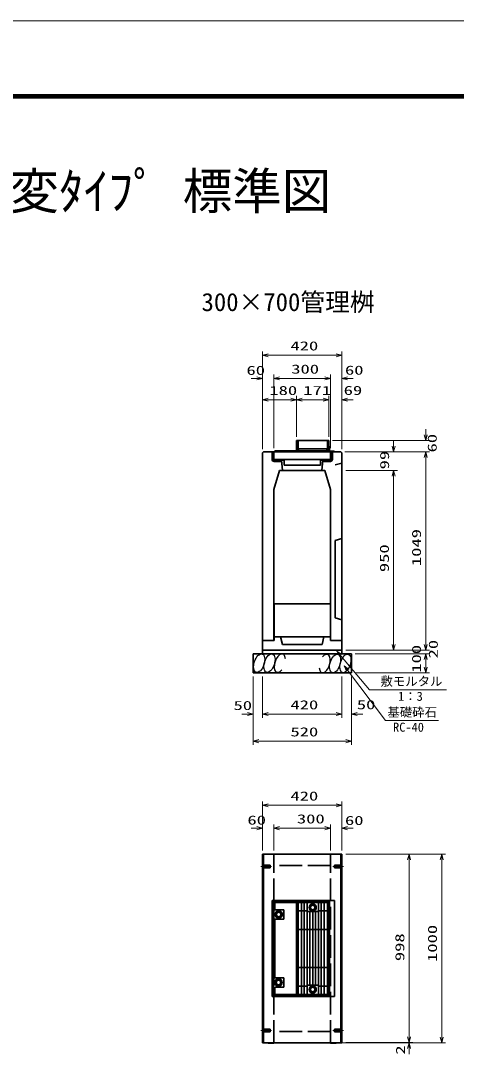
# Model space of a CAD drawing. Units: millimetres on the paper. Extents: x 0 to 842, y 1 to 595.
# Drawn here: x 443.2 to 558.6, y 320.9 to 594.5 of the extents above; entities that cross this region are included whole.
import ezdxf
from ezdxf.enums import TextEntityAlignment as Align

# ---------------------------------------------------------------- set-up
doc = ezdxf.new("R2010")
doc.units = ezdxf.units.MM
doc.linetypes.add('CHAIN', pattern=[18.5, 12, -1.5, 3.5, -1.5])
doc.linetypes.add('DASHED', pattern=[7.5, 6, -1.5])
for name, color, linetype, lineweight in [('D-BMK（構造物基準線）', 2, 'CHAIN', 18), ('D-STR-DIM（寸法）', 7, 'Continuous', 13), ('D-STR-HTXT(均しCON-旗)', 7, 'Continuous', 13), ('D-STR-HTXT(基礎砕石-旗)', 7, 'Continuous', 13), ('D-STR-STRF(グリ)', 7, 'Continuous', 25), ('D-STR（構造物）', 1, 'Continuous', 35), ('D-TTL-LINE（区切線）', 1, 'Continuous', 35), ('D-TTL（外枠）', 2, 'Continuous', 140)]:
    doc.layers.add(name, color=color, linetype=linetype, lineweight=lineweight)
doc.layers.add('D-STR-TXT(文字)', color=7, linetype='Continuous')
doc.styles.add('ＭＳ ゴシック', font='')
doc.styles.get('ＭＳ ゴシック').set_extended_font_data('MS Gothic')

# ---------------------------------------------------------------- blocks, each defined once
blk = doc.blocks.new('_Open30@@SfigorgFlag@@4')
at = {"color": 7, "linetype": 'Continuous', "lineweight": 13}
for p, q in [((-1, 0.2679), (0, 0)), ((0, 0), (-1, -0.2679)), ((0, 0), (-1, 0))]:
    blk.add_line(p, q, dxfattribs=at)

msp = doc.modelspace()

# ---------------------------------------------------------------- linework, layer by layer
at = {"layer": 'D-BMK（構造物基準線）'}
for p, q in [((506.828, 370.592), (509.677, 370.592)), ((528.752, 370.592), (525.902, 370.592)), ((506.828, 327.192), (509.677, 327.192)), ((528.752, 327.192), (525.902, 327.192))]:
    msp.add_line(p, q, dxfattribs=at)
at = {"layer": 'D-STR-DIM（寸法）'}
for p, q in [((507.29, 499.262), (507.29, 506.952)), ((528.29, 499.262), (528.29, 506.952)), ((508.79, 505.952), (526.79, 505.952)), ((507.29, 488.798), (507.29, 500.805)), ((510.29, 489.043), (510.29, 500.805)), ((510.29, 481.377), (510.29, 500.805)), ((525.29, 481.352), (525.29, 500.805)), ((525.29, 489.043), (525.29, 500.805)), ((528.29, 488.798), (528.29, 500.805)), ((505.79, 499.805), (504.29, 499.805)), ((511.79, 499.805), (513.29, 499.805)), ((511.79, 499.805), (523.79, 499.805)), ((523.79, 499.805), (522.29, 499.805)), ((529.79, 499.805), (531.29, 499.805)), ((507.29, 481.107), (507.29, 495.152)), ((508.79, 494.152), (514.79, 494.152)), ((516.29, 484.352), (516.29, 495.152)), ((516.29, 484.352), (516.29, 495.152)), ((517.79, 494.152), (523.34, 494.152)), ((523.34, 494.152), (521.84, 494.152)), ((524.84, 484.352), (524.84, 495.152)), ((524.84, 484.352), (524.84, 495.152)), ((528.29, 481.107), (528.29, 495.152)), ((529.79, 494.152), (531.29, 494.152)), ((550.492, 484.852), (550.492, 486.352)), ((525.84, 483.352), (551.492, 483.352)), ((541.994, 481.852), (541.994, 483.352)), ((529.04, 480.352), (542.994, 480.352)), ((530.04, 480.352), (551.492, 480.352)), ((530.04, 480.352), (551.492, 480.352)), ((550.492, 429.402), (550.492, 478.852)), ((550.492, 478.852), (550.492, 477.352)), ((529.29, 475.402), (542.994, 475.402)), ((529.29, 475.402), (542.994, 475.402)), ((541.994, 429.402), (541.994, 473.902)), ((541.994, 473.902), (541.994, 472.402)), ((550.492, 429.402), (550.492, 430.902)), ((529.29, 427.902), (551.492, 427.902)), ((529.29, 427.902), (542.994, 427.902)), ((529.29, 427.902), (551.492, 427.902)), ((531.79, 426.902), (551.492, 426.902)), ((531.79, 426.902), (551.492, 426.902)), ((550.492, 423.402), (550.492, 425.402)), ((550.492, 425.402), (550.492, 423.902)), ((531.79, 421.902), (551.492, 421.902)), ((504.79, 420.902), (504.79, 409.935)), ((504.79, 419.902), (504.79, 402.778)), ((507.29, 420.902), (507.29, 409.935)), ((507.29, 420.902), (507.29, 409.935)), ((528.29, 420.902), (528.29, 409.935)), ((528.29, 419.902), (528.29, 409.935)), ((530.79, 420.902), (530.79, 409.935)), ((530.79, 419.902), (530.79, 402.778)), ((503.29, 410.935), (501.79, 410.935)), ((508.79, 410.935), (526.79, 410.935)), ((508.79, 410.935), (510.29, 410.935)), ((526.79, 410.935), (525.29, 410.935)), ((532.29, 410.935), (533.79, 410.935)), ((506.29, 403.778), (529.29, 403.778)), ((507.29, 381.739), (507.29, 387.789)), ((508.79, 386.789), (526.79, 386.789)), ((528.29, 381.769), (528.29, 387.789)), ((505.79, 380.739), (504.29, 380.739)), ((507.29, 374.842), (507.29, 381.739)), ((510.29, 374.842), (510.29, 381.739)), ((510.29, 374.894), (510.29, 381.739)), ((511.79, 380.739), (523.79, 380.739)), ((511.79, 380.739), (513.29, 380.739)), ((523.79, 380.739), (522.29, 380.739)), ((525.29, 374.842), (525.29, 381.739)), ((525.29, 374.842), (525.29, 381.739)), ((528.29, 374.812), (528.29, 381.739)), ((529.79, 380.739), (531.29, 380.739)), ((529.29, 373.872), (547.078, 373.872)), ((546.078, 325.472), (546.078, 372.372)), ((547.078, 373.872), (555.718, 373.872)), ((554.718, 325.372), (554.718, 372.372)), ((546.078, 325.472), (546.078, 326.972)), ((528.04, 323.872), (547.078, 323.872)), ((529.29, 323.972), (547.078, 323.972)), ((529.29, 323.972), (547.078, 323.972)), ((544.641, 323.872), (555.718, 323.872)), ((546.078, 322.372), (546.078, 320.872))]:
    msp.add_line(p, q, dxfattribs=at)
at = {"layer": 'D-STR-HTXT(均しCON-旗)'}
for p, q in [((535.574, 417.388), (527.926, 426.427)), ((556.017, 417.388), (535.574, 417.388))]:
    msp.add_line(p, q, dxfattribs=at)
at = {"layer": 'D-STR-HTXT(基礎砕石-旗)'}
for p, q in [((539.808, 409.205), (529.804, 422.531)), ((553.911, 409.205), (539.808, 409.205))]:
    msp.add_line(p, q, dxfattribs=at)
at = {"layer": 'D-STR-STRF(グリ)'}
for centre, major_axis in [((506.384, 424.426), (0.79, 2.421)), ((509.106, 424.426), (0.79, 2.421)), ((526.494, 424.345), (-0.771, -2.427)), ((529.215, 424.366), (-0.771, -2.427))]:
    msp.add_ellipse(centre, major_axis=major_axis, ratio=0.5139, dxfattribs=at)
for centre, major_axis in [((511.846, 424.426), (0.79, 2.421)), ((523.753, 424.323), (-0.771, -2.427))]:
    msp.add_ellipse(centre, major_axis=major_axis, ratio=0.5139, start_param=5.3575563, end_param=10.3750652, dxfattribs=at)
at = {"layer": 'D-STR（構造物）'}
for p, q in [((524.84, 483.352), (516.29, 483.352)), ((516.29, 483.352), (516.29, 480.377)), ((516.59, 483.352), (516.59, 480.377)), ((524.44, 483.327), (516.69, 483.327)), ((516.69, 483.327), (516.69, 481.127)), ((524.44, 481.127), (524.44, 483.327)), ((524.54, 483.352), (524.54, 480.377)), ((524.84, 480.377), (524.84, 483.352)), ((524.89, 481.877), (524.84, 481.877)), ((524.99, 480.727), (524.99, 481.777)), ((507.54, 480.352), (507.29, 480.107)), ((507.29, 480.107), (507.29, 426.902)), ((507.54, 480.352), (528.04, 480.352)), ((509.79, 480.352), (509.79, 478.402)), ((510.09, 478.452), (510.09, 480.352)), ((510.29, 480.377), (526.34, 480.377)), ((510.29, 478.377), (510.29, 480.377)), ((516.29, 480.602), (510.515, 480.602)), ((510.515, 480.602), (510.515, 480.377)), ((516.59, 480.677), (524.54, 480.677)), ((516.69, 481.127), (524.44, 481.127)), ((516.84, 480.677), (516.84, 481.127)), ((524.29, 480.677), (524.29, 481.127)), ((526.24, 480.527), (525.19, 480.527)), ((525.29, 480.377), (525.29, 478.377)), ((525.49, 478.452), (525.49, 480.352)), ((525.79, 480.352), (525.79, 478.402)), ((526.34, 480.377), (526.34, 480.427)), ((528.04, 480.352), (528.29, 480.107)), ((528.29, 480.107), (528.29, 426.902)), ((525.29, 478.377), (510.29, 478.377)), ((510.34, 477.852), (512.29, 477.852)), ((512.715, 478.152), (510.39, 478.152)), ((512.29, 477.852), (512.29, 478.152)), ((512.34, 478.152), (512.59, 475.402)), ((512.715, 478.152), (512.715, 478.377)), ((512.965, 476.877), (512.965, 478.377)), ((522.615, 476.877), (512.965, 476.877)), ((522.615, 478.377), (522.615, 476.877)), ((522.865, 478.152), (522.865, 478.377)), ((525.193, 478.152), (522.865, 478.152)), ((523.24, 478.152), (522.99, 475.402)), ((523.29, 478.152), (523.29, 477.852)), ((523.29, 477.852), (525.24, 477.852)), ((525.065, 478.377), (525.065, 478.152)), ((526.54, 476.902), (528.29, 477.402)), ((510.29, 470.402), (511.79, 475.402)), ((523.79, 475.402), (511.79, 475.402)), ((525.29, 470.402), (523.79, 475.402)), ((510.29, 470.402), (510.29, 430.402)), ((525.29, 470.402), (525.29, 430.402)), ((526.54, 456.902), (528.29, 457.402)), ((526.54, 456.902), (526.54, 436.402)), ((510.34, 440.152), (510.34, 430.402)), ((510.34, 440.152), (525.24, 440.152)), ((525.24, 440.152), (525.24, 430.402)), ((526.54, 436.402), (528.29, 435.902)), ((507.29, 430.402), (510.34, 430.402)), ((507.29, 430.402), (510.29, 430.402)), ((510.34, 431.402), (525.24, 431.402)), ((512.54, 429.402), (512.04, 431.402)), ((523.04, 429.402), (523.54, 431.402)), ((525.24, 430.402), (528.29, 430.402)), ((528.29, 430.402), (525.29, 430.402)), ((504.79, 426.902), (530.79, 426.902)), ((504.79, 426.902), (504.79, 421.902)), ((507.29, 427.902), (528.29, 427.902)), ((512.54, 429.402), (523.04, 429.402)), ((530.79, 426.902), (530.79, 421.902)), ((504.79, 421.902), (530.79, 421.902)), ((507.29, 323.942), (507.29, 373.842)), ((528.29, 373.842), (507.29, 373.842)), ((507.54, 323.942), (507.54, 373.842)), ((528.04, 323.942), (528.04, 373.842)), ((528.29, 323.942), (528.29, 373.842)), ((507.29, 370.942), (509.29, 370.942)), ((507.29, 370.242), (509.29, 370.242)), ((509.29, 370.242), (509.29, 370.942)), ((528.29, 370.942), (526.29, 370.942)), ((526.29, 370.242), (526.29, 370.942)), ((528.29, 370.242), (526.29, 370.242)), ((509.79, 361.567), (509.79, 336.217)), ((525.79, 361.567), (509.79, 361.567)), ((510.09, 361.267), (510.09, 336.517)), ((516.29, 361.267), (510.09, 361.267)), ((516.29, 361.567), (516.29, 336.217)), ((526.34, 361.567), (516.29, 361.567)), ((516.59, 361.567), (516.59, 336.217)), ((524.54, 361.267), (516.59, 361.267)), ((524.54, 336.517), (524.54, 361.567)), ((524.84, 361.567), (524.84, 336.217)), ((524.99, 336.217), (524.99, 361.567)), ((526.34, 336.217), (526.34, 361.567)), ((510.57, 359.142), (510.57, 361.067)), ((516.29, 361.067), (510.57, 361.067)), ((512.92, 359.142), (510.57, 359.142)), ((511.213, 358.492), (510.867, 357.892)), ((511.906, 358.492), (511.213, 358.492)), ((512.253, 357.892), (511.906, 358.492)), ((512.92, 356.642), (512.92, 359.142)), ((516.69, 361.067), (516.69, 336.717)), ((524.44, 361.067), (516.69, 361.067)), ((516.69, 358.892), (519.065, 358.892)), ((517.565, 361.067), (517.565, 336.717)), ((518.315, 336.717), (518.315, 361.067)), ((519.065, 361.067), (519.065, 336.717)), ((519.065, 358.642), (522.065, 358.642)), ((519.815, 358.642), (519.815, 339.142)), ((519.872, 359.742), (520.218, 360.342)), ((520.218, 359.142), (519.872, 359.742)), ((520.218, 360.342), (520.911, 360.342)), ((520.911, 359.142), (520.218, 359.142)), ((520.565, 339.142), (520.565, 358.642)), ((520.911, 360.342), (521.258, 359.742)), ((521.258, 359.742), (520.911, 359.142)), ((521.315, 358.642), (521.315, 339.142)), ((522.065, 361.067), (522.065, 336.717)), ((522.065, 358.892), (524.44, 358.892)), ((522.815, 336.717), (522.815, 361.067)), ((523.565, 361.067), (523.565, 336.717)), ((524.44, 336.717), (524.44, 361.067)), ((510.515, 341.142), (510.515, 356.642)), ((510.515, 356.642), (512.92, 356.642)), ((510.867, 357.892), (511.213, 357.292)), ((511.213, 357.292), (511.906, 357.292)), ((511.906, 357.292), (512.253, 357.892)), ((524.44, 353.892), (516.69, 353.892)), ((524.44, 343.892), (516.69, 343.892)), ((512.92, 341.142), (510.515, 341.142)), ((511.158, 340.492), (510.812, 339.892)), ((510.812, 339.892), (511.158, 339.292)), ((511.851, 340.492), (511.158, 340.492)), ((512.198, 339.892), (511.851, 340.492)), ((511.851, 339.292), (512.198, 339.892)), ((512.92, 338.642), (512.92, 341.142)), ((510.57, 336.717), (510.57, 338.642)), ((510.57, 338.642), (512.92, 338.642)), ((510.57, 336.717), (516.29, 336.717)), ((511.158, 339.292), (511.851, 339.292)), ((519.065, 338.892), (516.69, 338.892)), ((516.69, 336.717), (524.44, 336.717)), ((522.065, 339.142), (519.065, 339.142)), ((520.218, 338.642), (519.872, 338.042)), ((519.872, 338.042), (520.218, 337.442)), ((520.911, 338.642), (520.218, 338.642)), ((520.218, 337.442), (520.911, 337.442)), ((521.258, 338.042), (520.911, 338.642)), ((520.911, 337.442), (521.258, 338.042)), ((524.44, 338.892), (522.065, 338.892)), ((509.79, 336.217), (525.79, 336.217)), ((510.09, 336.517), (516.29, 336.517)), ((516.29, 336.217), (526.34, 336.217)), ((524.54, 336.517), (516.59, 336.517)), ((507.29, 327.542), (509.29, 327.542)), ((507.29, 326.842), (509.29, 326.842)), ((509.29, 327.542), (509.29, 326.842)), ((528.29, 327.542), (526.29, 327.542)), ((526.29, 327.542), (526.29, 326.842)), ((528.29, 326.842), (526.29, 326.842)), ((528.29, 323.942), (507.29, 323.942)), ((508.79, 323.842), (508.69, 323.942)), ((510.29, 323.842), (508.79, 323.842)), ((510.29, 323.842), (510.39, 323.942)), ((525.29, 323.842), (525.19, 323.942)), ((525.29, 323.842), (526.79, 323.842)), ((526.79, 323.842), (526.89, 323.942))]:
    msp.add_line(p, q, dxfattribs=at)
at = {"layer": 'D-STR（構造物）', "linetype": 'DASHED'}
for p, q in [((510.29, 323.942), (510.29, 373.842)), ((525.29, 323.942), (525.29, 373.842)), ((525.29, 370.842), (510.39, 370.842)), ((525.29, 326.942), (510.39, 326.942))]:
    msp.add_line(p, q, dxfattribs=at)
at = {"layer": 'D-STR（構造物）'}
for centre, radius in [((511.56, 357.892), 0.95), ((511.56, 357.892), 0.6), ((520.565, 359.742), 0.95), ((520.565, 359.742), 0.6), ((511.505, 339.892), 0.95), ((511.505, 339.892), 0.6), ((520.565, 338.042), 0.95), ((520.565, 338.042), 0.6)]:
    msp.add_circle(centre, radius, dxfattribs=at)
for centre, radius, start, end in [((524.89, 481.777), 0.1, 0, 90), ((525.19, 480.727), 0.2, 180, 270), ((526.24, 480.427), 0.1, 0, 90), ((510.34, 478.402), 0.55, 180, 270), ((510.39, 478.452), 0.3, 180, 270), ((525.19, 478.452), 0.3, 270.63559, 359.99998), ((525.24, 478.402), 0.55, 269.99995, 359.99995)]:
    msp.add_arc(centre, radius, start, end, dxfattribs=at)
at = {"layer": 'D-TTL-LINE（区切線）', "color": 7, "lineweight": 18}
msp.add_line((841.5, 594.51), (0.5, 594.51), dxfattribs=at)
at = {"layer": 'D-TTL（外枠）'}
msp.add_line((821.4, 574.41), (20.6, 574.41), dxfattribs=at)

# ---------------------------------------------------------------- block references
at = {"layer": 'D-STR-DIM（寸法）', "xscale": 1.5, "yscale": 1.5}
for p, rotation in [((507.29, 505.952), 180), ((510.29, 499.805), 180), ((510.29, 499.805), 180), ((528.29, 499.805), 180), ((507.29, 494.152), 180), ((516.29, 494.152), 180), ((528.29, 494.152), 180), ((550.492, 483.352), 270), ((541.994, 480.352), 270), ((550.492, 480.352), 90), ((550.492, 480.352), 90), ((541.994, 475.402), 90), ((541.994, 475.402), 90), ((541.994, 427.902), 270), ((550.492, 427.902), 270), ((550.492, 427.902), 270), ((550.492, 426.902), 90), ((550.492, 426.902), 90), ((550.492, 421.902), 270), ((507.29, 410.935), 180), ((507.29, 410.935), 180), ((530.79, 410.935), 180), ((504.79, 403.778), 180), ((507.29, 386.789), 180), ((510.29, 380.739), 180), ((510.29, 380.739), 180), ((528.29, 380.739), 180), ((546.078, 373.872), 90), ((554.718, 373.872), 90), ((546.078, 323.972), 270), ((546.078, 323.972), 270), ((546.078, 323.872), 90), ((554.718, 323.872), 270)]:
    msp.add_blockref('_Open30@@SfigorgFlag@@4', p, dxfattribs=dict(at, rotation=rotation))
for p in [(528.29, 505.952), (507.29, 499.805), (525.29, 499.805), (525.29, 499.805), (516.29, 494.152), (524.84, 494.152), (524.84, 494.152), (504.79, 410.935), (528.29, 410.935), (528.29, 410.935), (530.79, 403.778), (528.29, 386.789), (507.29, 380.739), (525.29, 380.739), (525.29, 380.739)]:
    msp.add_blockref('_Open30@@SfigorgFlag@@4', p, dxfattribs=at)
at = {"layer": 'D-STR-HTXT(均しCON-旗)', "xscale": 1.5, "yscale": 1.5, "rotation": 130.23516}
msp.add_blockref('_Open30@@SfigorgFlag@@4', (526.957, 427.573), dxfattribs=at)
at = {"layer": 'D-STR-HTXT(基礎砕石-旗)', "xscale": 1.5, "yscale": 1.5, "rotation": 126.89552}
msp.add_blockref('_Open30@@SfigorgFlag@@4', (528.903, 423.731), dxfattribs=at)

# ---------------------------------------------------------------- texts
at = {"layer": 'D-STR-DIM（寸法）', "style": 'ＭＳ ゴシック', "width": 1.5}
for s, p in [('420', (514.665, 506.49)), ('60', (503.025, 500.019)), ('300', (514.873, 500.343)), ('60', (529.109, 500.066)), ('180', (509.081, 494.69)), ('171', (518.065, 494.69)), ('69', (528.764, 494.71)), ('50', (499.592, 411.302)), ('420', (514.665, 411.473)), ('50', (532.241, 411.51)), ('520', (514.665, 404.315)), ('420', (514.665, 387.326)), ('60', (503.275, 380.957)), ('300', (516.373, 381.276)), ('60', (529.109, 380.863))]:
    msp.add_text(s, height=2.405, dxfattribs=at).set_placement(p, align=Align.BOTTOM_LEFT)
for s, p in [('60', (554.123, 480.21)), ('99', (541.503, 475.724)), ('1049', (549.955, 450.123)), ('950', (541.457, 448.527)), ('20', (554.407, 425.684)), ('100', (549.955, 421.902)), ('1000', (554.181, 345.331)), ('998', (545.541, 345.547)), ('2', (545.716, 320.784))]:
    msp.add_text(s, height=2.405, rotation=90, dxfattribs=at).set_placement(p, align=Align.BOTTOM_LEFT)
at = {"layer": 'D-STR-HTXT(均しCON-旗)', "style": 'ＭＳ ゴシック'}
for s, p in [('敷モルタル', (538.516, 417.71)), ('1：3', (543.163, 413.737))]:
    msp.add_text(s, height=2.405, dxfattribs=at).set_placement(p, align=Align.BOTTOM_LEFT)
at = {"layer": 'D-STR-HTXT(基礎砕石-旗)', "style": 'ＭＳ ゴシック'}
for s, p in [('基礎砕石', (540.343, 409.54)), ('RC-40', (541.831, 405.554))]:
    msp.add_text(s, height=2.405, dxfattribs=at).set_placement(p, align=Align.BOTTOM_LEFT)
at = {"layer": 'D-STR-TXT(文字)', "style": 'ＭＳ ゴシック'}
for s, height, p in [('自転車に優しい側溝 可変ﾀｲﾌﾟ 標準図', 9.619, (302.483, 541.728)), ('300×700管理桝', 4.809, (491.119, 516.179))]:
    msp.add_text(s, height=height, dxfattribs=at).set_placement(p, align=Align.BOTTOM_LEFT)

doc.saveas('drawing.dxf')
